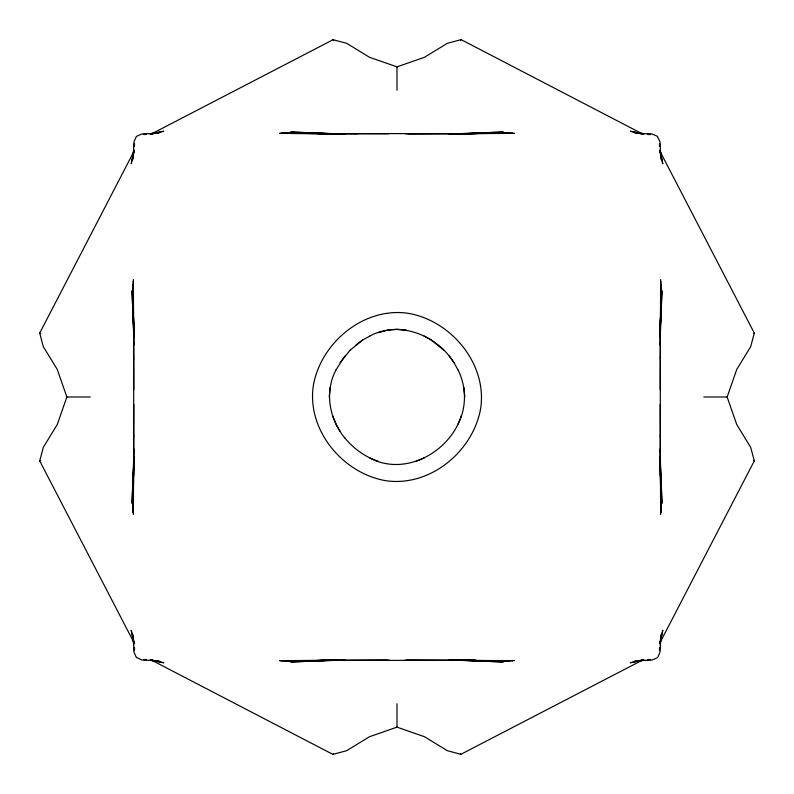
<?xml version="1.0" encoding="UTF-8"?>
<svg xmlns="http://www.w3.org/2000/svg" width="794" height="794" viewBox="0 0 794 794"><rect width="100%" height="100%" fill="white"/><g stroke="black" fill="none" stroke-linecap="round" stroke-linejoin="round"><path stroke-width="1.19" d="M133.7 436.313L133.7 357.687M660.3 357.687L660.3 436.313M133.61 475.695L133.789 404.374M660.211 389.626L660.39 318.305M133.362 514.492L133.729 435.956M660.271 358.044L660.638 279.518M133.799 450.833L133.124 512.636L133.551 473.492M660.201 343.177L660.876 281.374M133.799 461.334L132.707 509.093L133.789 460.589M660.201 332.666L660.449 320.508M660.201 333.242L661.293 284.907L660.211 333.411M133.571 470.485L133.789 464.44M660.211 329.55L660.429 323.515M133.799 460.758L132.022 503.307L133.759 456.61M660.201 332.041L661.978 290.693L660.241 337.39M133.799 461.959L133.6 465.582L133.779 456.649M134.166 648.043L134.444 650.375L134.563 648.132M659.437 145.878L659.556 143.635L659.834 145.967M660.221 337.351L660.4 328.418M133.789 150.771L133.134 157.897L134.047 141.65L136.409 136.409L141.65 134.047L157.897 133.144L150.761 133.799M134.226 146.017L134.444 143.635L134.563 145.878M659.437 648.122L659.556 650.375L659.774 647.993M660.211 643.239L660.866 636.103L659.953 652.35L657.591 657.591L652.35 659.953L636.103 660.866L643.239 660.211M133.759 448.918L133.541 451.32L133.769 448.928M336.07 369.845C324.28 391.77 329.272 419.252 344.804 437.98M329.212 397L330.254 387.244M133.759 149.461L132.519 159.951L133.858 151.704M134.166 145.967L134.444 143.635M659.556 650.375L659.834 648.043M660.241 644.539L661.481 634.059L660.142 642.296M133.898 150.592L131.228 163.772L133.829 151.644L39.7 333.093L43.303 346.641L57.277 369.488L66.855 397L57.277 424.512L43.303 447.359L39.7 460.907L133.829 642.356L131.218 630.228L133.898 643.408M660.102 643.408L662.782 630.228L660.171 642.356L754.3 460.907L750.697 447.359L736.723 424.512L727.145 397L736.723 369.488L750.697 346.641L754.3 333.093L660.171 151.644L662.772 163.772L660.102 150.592M457.979 424.175C466.703 407.213 466.525 386.817 457.979 369.825M461.245 415.987C449.851 452.143 405.039 476.906 369.825 457.979M336.021 369.825L344.844 356.059M39.7 460.907L40.196 460.411M754.3 333.093L753.804 333.589M340.07 362.55L350.184 350.184M333.589 753.804L333.093 754.3L330.155 752.96L151.644 660.171L163.772 662.782L150.592 660.102M460.411 40.196L460.907 39.7L463.845 41.04L642.356 133.839L630.228 131.228L643.408 133.898M150.761 660.211L157.897 660.866L141.65 659.953L136.578 657.422M657.422 136.588L659.953 141.65L660.866 157.897L660.211 150.771M350.144 350.144L362.58 340.12M356.02 344.804L362.55 340.08L369.845 336.07M369.825 336.021C399.442 320.022 436.988 335.247 453.88 362.58M416.006 461.294L424.175 457.979M460.907 39.7L447.359 43.303L424.512 57.277L397 66.855L369.488 57.277L346.641 43.303L333.093 39.7L151.644 133.839L163.772 131.228L150.592 133.898M333.093 754.3L346.641 750.697L369.488 736.723L397 727.145L424.512 736.723L447.359 750.697L460.907 754.3L642.356 660.171L630.228 662.772L643.408 660.102M378.013 332.755L387.234 330.264L397 329.212L406.766 330.264M151.704 133.868L159.941 132.519L149.461 133.759M642.296 660.142L634.059 661.481L644.539 660.241M145.868 134.573L143.625 134.444L145.957 134.176M648.043 659.834L650.375 659.556L648.132 659.437M448.928 133.769L451.32 133.541L448.918 133.759M345.072 660.231L342.68 660.459L345.082 660.241M143.625 134.444L146.007 134.226M647.993 659.774L650.375 659.556M456.649 133.779L503.307 132.022L460.758 133.799M337.351 660.221L290.693 661.978L333.242 660.201M456.61 133.759L465.582 133.6L461.959 133.799M337.39 660.241L284.907 661.293L333.411 660.211M648.122 134.573L650.375 134.444L648.043 134.176M145.957 659.834L143.625 659.556L145.868 659.437M328.418 660.4L332.041 660.201M464.45 133.789L470.485 133.571M323.515 660.429L329.55 660.211M460.589 133.789L509.093 132.707L461.334 133.799M320.508 660.449L332.666 660.201M451.191 133.789L512.636 133.134M281.364 660.876L343.167 660.201M405.595 133.789L514.492 133.372L407.957 133.789M389.626 660.211L279.508 660.638L387.264 660.211M475.695 133.61L318.305 133.61L388.405 133.789M318.305 660.39L475.695 660.39L404.374 660.211M333.411 133.789L284.907 132.707L337.39 133.759M66.855 397L90.248 397M703.752 397L727.145 397M464.45 660.211L509.093 661.293L456.61 660.241M406.736 660.211L514.492 660.638M358.044 133.729L279.508 133.372L332.666 133.799M341.956 133.779L281.364 133.134L342.81 133.789M450.833 660.201L475.07 660.449M451.191 660.211L512.636 660.876M460.589 660.211L473.492 660.449M323.515 133.571L329.55 133.789M337.351 133.779L290.693 132.022L333.242 133.799M460.758 660.201L503.307 661.978L456.649 660.221M328.418 133.6L332.041 133.799M461.959 660.201L465.582 660.4M643.239 133.799L636.103 133.144L652.35 134.047L657.591 136.409M647.993 134.226L650.375 134.444M143.625 659.556L146.007 659.774M345.082 133.759L342.68 133.541L345.072 133.769M448.918 660.241L451.32 660.459L448.928 660.231M644.539 133.759L634.059 132.519L642.296 133.868M149.461 660.241L159.941 661.481L151.704 660.142M378.013 461.245C364.982 456.868 353.519 448.56 344.844 437.941M424.155 336.07L431.42 340.12L443.816 350.184M333.093 39.7L333.589 40.196M460.907 754.3L460.411 753.804M753.804 460.411L754.3 460.907M40.196 333.589L39.7 333.093M449.196 356.03L453.93 362.55L457.93 369.845M340.12 431.42L336.07 424.155L332.755 415.987M136.409 657.591L134.047 652.35L133.134 636.103L133.789 643.239M660.142 151.704L661.481 159.951L660.241 149.461M133.858 642.296L132.519 634.059L133.759 644.539M463.795 387.234L464.837 397M660.231 448.928L660.459 451.32L660.241 448.918M659.556 143.635L659.774 146.017M134.226 647.993L134.444 650.375M660.221 456.649L661.978 503.307L660.201 460.758M133.779 337.351L132.022 290.693L133.799 333.242M660.241 456.61L660.4 465.582L660.201 461.959M133.759 337.39L132.707 284.907L133.789 333.411M133.6 328.418L133.799 332.041M660.211 464.44L661.293 509.093L660.201 461.334M133.571 323.515L133.789 329.55M660.211 460.589L660.429 470.485M133.551 320.508L133.799 332.666M660.201 450.833L660.876 512.636L660.449 473.492M133.124 281.374L133.799 343.177M660.271 435.956L660.638 514.492M133.362 279.518L133.729 358.044M660.211 404.374L660.39 475.695M133.61 318.305L133.789 389.626M397 66.855L397 90.248M397 703.752L397 727.145M660.459 342.68L660.241 345.092L660.459 342.68M313.471 384.792C306.236 429.038 341.797 472.569 384.782 480.529C429.038 487.774 472.569 452.203 480.529 409.218C487.764 364.962 452.203 321.441 409.218 313.471C364.962 306.236 321.431 341.797 313.471 384.792M133.769 345.082L133.541 342.68L133.759 345.092"/></g></svg>
